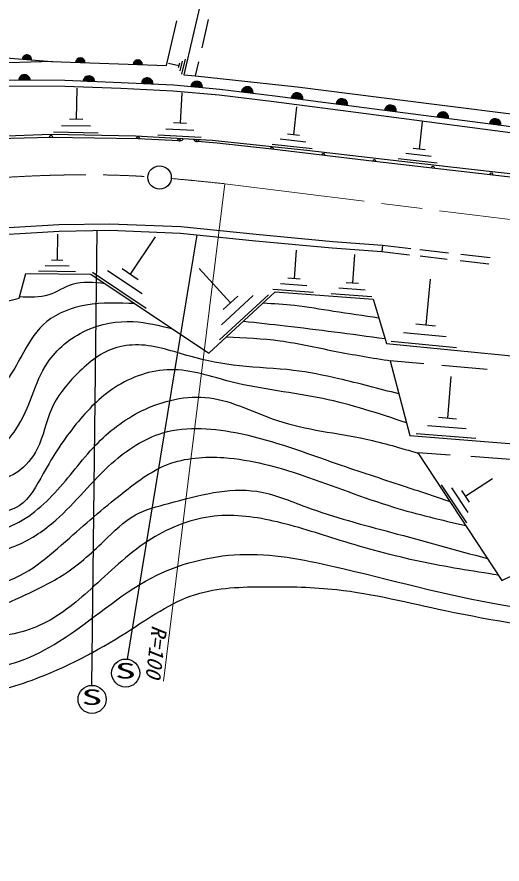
# Model space of a CAD drawing. Units: millimetres, scale not verified. Extents: x 40000 to 680000, y 20000 to 380000.
# Drawn here: x 160376 to 201868, y 247922 to 320338 of the extents above; entities that cross this region are included whole.
import ezdxf
from ezdxf.enums import TextEntityAlignment as Align

# ---------------------------------------------------------------- set-up
doc = ezdxf.new("R2010")
doc.units = ezdxf.units.MM
doc.header["$LTSCALE"] = 1000
doc.linetypes.add('CHAIN', pattern=[18.5, 12, -1.5, 3.5, -1.5])
for name, color, linetype, lineweight in [('M-BGD', 7, 'Continuous', 25), ('M-BMK', 2, 'CHAIN', 13), ('M-BMK-SRVR', 3, 'Continuous', 25), ('M-STR-HTXT', 7, 'Continuous', 13), ('M-STR-STRC', 7, 'Continuous', 25)]:
    doc.layers.add(name, color=color, linetype=linetype, lineweight=lineweight)
doc.styles.add('ＭＳ ゴシック', font='')
doc.styles.get('ＭＳ ゴシック').set_extended_font_data('MS Gothic')

msp = doc.modelspace()

# ---------------------------------------------------------------- linework, layer by layer
at = {"layer": 'M-BGD'}
for p, q in [((180046, 338755), (174649, 315378)), ((176204, 317698), (176751, 320105)), ((173178, 316181), (174062, 320009)), ((163418, 316519), (151909, 316170)), ((159126, 316864), (163336, 316522)), ((163336, 316522), (173178, 316181)), ((174518, 316557), (174318, 315717)), ((174758, 316727), (174458, 315447)), ((175658, 315300), (175928, 316487)), ((173328, 316387), (174228, 316187)), ((174268, 316377), (174178, 315987)), ((174649, 315378), (175658, 315300)), ((175658, 315300), (184357, 314368)), ((158257, 314965), (164473, 314921)), ((158288, 314465), (164462, 314421)), ((164462, 314421), (169267, 314246)), ((164473, 314921), (169288, 314746)), ((169288, 314746), (173753, 314527)), ((173753, 314527), (177736, 314177)), ((184357, 314368), (196278, 312854)), ((165488, 314257), (165438, 311587)), ((169267, 314246), (173719, 314028)), ((173719, 314028), (177684, 313680)), ((174478, 313837), (174338, 311247)), ((177684, 313680), (182357, 313112)), ((177736, 314177), (182419, 313608)), ((182419, 313608), (190080, 312601)), ((182357, 313112), (190015, 312105)), ((196278, 312854), (206141, 311611)), ((184298, 312657), (184038, 310267)), ((190080, 312601), (203518, 310850)), ((166008, 311567), (164858, 311597)), ((190015, 312105), (203454, 310354)), ((166668, 310987), (164188, 311037)), ((175508, 310627), (173098, 310757)), ((174888, 311217), (173778, 311277)), ((195038, 311377), (194778, 309037)), ((163291, 310279), (155617, 310005)), ((163285, 310044), (155698, 309834)), ((170732, 309922), (163285, 310044)), ((170508, 310142), (163291, 310279)), ((167328, 310397), (163508, 310477)), ((177086, 309776), (170508, 310142)), ((176128, 310027), (172418, 310237)), ((184548, 310207), (183528, 310317)), ((174236, 309746), (170732, 309922)), ((177512, 309536), (175830, 309676)), ((185171, 308908), (177086, 309776)), ((182173, 309028), (177512, 309536)), ((185638, 309057), (182218, 309427)), ((185098, 309637), (182878, 309877)), ((190951, 307977), (182173, 309028)), ((197230, 307538), (185171, 308908)), ((195808, 308407), (193628, 308657)), ((195278, 308977), (194268, 309087)), ((225934, 303988), (190951, 307977)), ((196328, 307837), (192988, 308217)), ((217229, 305226), (197230, 307538)), ((158093, 302241), (163966, 302586)), ((158136, 301692), (163986, 302036)), ((163966, 302586), (168319, 302655)), ((163986, 302036), (168312, 302105)), ((168312, 302105), (174360, 301864)), ((168319, 302655), (174399, 302413)), ((174399, 302413), (180824, 301757)), ((163838, 301767), (163818, 299537)), ((172198, 301547), (170058, 298337)), ((174360, 301864), (180771, 301210)), ((180824, 301757), (187388, 301135)), ((180771, 301210), (187342, 300587)), ((187342, 300587), (191597, 300276)), ((187388, 301135), (191637, 300824)), ((191637, 300824), (191597, 300276)), ((191637, 300824), (194070, 300547)), ((184268, 300397), (184088, 297957)), ((189248, 300017), (189068, 297577)), ((191575, 300278), (193962, 300006)), ((194832, 300460), (197291, 300180)), ((194854, 299904), (197185, 299638)), ((198332, 300061), (200858, 299773)), ((164288, 299527), (163338, 299537)), ((198271, 299514), (200726, 299235)), ((160555, 296287), (161128, 298405)), ((161128, 298405), (166710, 298348)), ((165398, 298557), (162208, 298597)), ((164848, 299047), (162778, 299067)), ((171418, 295427), (166838, 298497)), ((171078, 296657), (168108, 298647)), ((170738, 297877), (169368, 298797)), ((175948, 298827), (178648, 295907)), ((166710, 298348), (176787, 291592)), ((184608, 297917), (183558, 297997)), ((195728, 297917), (195338, 294007)), ((185748, 296777), (182268, 297047)), ((185178, 297347), (182918, 297527)), ((190158, 296977), (187898, 297147)), ((189588, 297537), (188538, 297617)), ((149250, 293641), (160555, 296287)), ((176787, 291592), (182455, 296831)), ((181888, 296577), (177708, 292727)), ((180578, 296527), (177868, 294027)), ((179268, 296477), (178018, 295327)), ((182455, 296831), (190843, 296201)), ((190728, 296407), (187248, 296667)), ((190843, 296201), (191990, 292434)), ((196178, 293917), (194498, 294087)), ((197078, 292987), (193438, 293347)), ((197968, 292047), (192378, 292597)), ((191990, 292434), (212626, 290399)), ((192291, 290945), (193976, 284549)), ((195166, 290683), (192291, 290945)), ((200590, 290188), (196703, 290543)), ((197478, 289597), (197198, 286027)), ((197958, 285967), (196428, 286087)), ((198788, 285137), (195478, 285397)), ((199618, 284297), (194528, 284707)), ((193976, 284549), (212996, 283035)), ((194664, 283070), (201851, 272170)), ((197432, 282875), (194664, 283070)), ((203365, 282457), (199205, 282750)), ((198848, 277087), (196698, 280347)), ((201038, 280867), (198758, 279357)), ((198968, 277977), (197568, 280097)), ((199078, 278867), (198428, 279847)), ((201851, 272170), (218204, 280000))]:
    msp.add_line(p, q, dxfattribs=at)
for centre, radius, start, end in [((161231, 316693), 400, 355.36454, 175.36454), ((161231, 316693), 400, 355.36454, 175.36454), ((161231, 316693), 350, 355.36454, 175.36454), ((161231, 316693), 300, 355.36454, 175.36454), ((161231, 316693), 250, 355.36454, 175.36454), ((161231, 316693), 200, 355.36454, 175.36454), ((161231, 316693), 150, 355.36454, 175.36454), ((161231, 316693), 100, 355.36454, 175.36454), ((161231, 316693), 50, 355.36454, 175.36454), ((165797, 316437), 400, 358.01366, 178.01366), ((165797, 316437), 400, 358.01366, 178.01366), ((165797, 316437), 350, 358.01366, 178.01366), ((165797, 316437), 300, 358.01366, 178.01366), ((165797, 316437), 250, 358.01366, 178.01366), ((165797, 316437), 200, 358.01366, 178.01366), ((165797, 316437), 150, 358.01366, 178.01366), ((165797, 316437), 100, 358.01366, 178.01366), ((165797, 316437), 50, 358.01366, 178.01366), ((170718, 316266), 400, 358.01366, 178.01366), ((170718, 316266), 400, 358.01366, 178.01366), ((170718, 316266), 350, 358.01366, 178.01366), ((170718, 316266), 300, 358.01366, 178.01366), ((170718, 316266), 250, 358.01366, 178.01366), ((170718, 316266), 200, 358.01366, 178.01366), ((170718, 316266), 150, 358.01366, 178.01366), ((170718, 316266), 100, 358.01366, 178.01366), ((170718, 316266), 50, 358.01366, 178.01366), ((161015, 314910), 500, 358.86333, 178.86333), ((161015, 314910), 500, 358.86333, 178.86333), ((161015, 314910), 450, 358.86333, 178.86333), ((161015, 314910), 400, 358.86333, 178.86333), ((161015, 314910), 350, 358.86333, 178.86333), ((161015, 314910), 300, 358.86333, 178.86333), ((161015, 314910), 250, 358.86333, 178.86333), ((161015, 314910), 200, 358.86333, 178.86333), ((161015, 314910), 150, 358.86333, 178.86333), ((161015, 314910), 100, 358.86333, 178.86333), ((166530, 314801), 500, 358.86333, 178.86333), ((166530, 314801), 500, 358.86333, 178.86333), ((166530, 314801), 450, 358.86333, 178.86333), ((166530, 314801), 400, 358.86333, 178.86333), ((166530, 314801), 350, 358.86333, 178.86333), ((166530, 314801), 300, 358.86333, 178.86333), ((166530, 314801), 250, 358.86333, 178.86333), ((171520, 314636), 500, 357.19363, 177.19363), ((171520, 314636), 500, 357.19363, 177.19363), ((171520, 314636), 450, 357.19363, 177.19363), ((171520, 314636), 400, 357.19363, 177.19363), ((161015, 314910), 50, 358.86333, 178.86333), ((166530, 314801), 200, 358.86333, 178.86333), ((166530, 314801), 150, 358.86333, 178.86333), ((166530, 314801), 100, 358.86333, 178.86333), ((166530, 314801), 50, 358.86333, 178.86333), ((171520, 314636), 350, 357.19363, 177.19363), ((171520, 314636), 300, 357.19363, 177.19363), ((171520, 314636), 250, 357.19363, 177.19363), ((171520, 314636), 200, 357.19363, 177.19363), ((171520, 314636), 150, 357.19363, 177.19363), ((171520, 314636), 100, 357.19363, 177.19363), ((171520, 314636), 50, 357.19363, 177.19363), ((175744, 314352), 500, 354.97592, 174.97592), ((175744, 314352), 500, 354.97592, 174.97592), ((175744, 314352), 450, 354.97592, 174.97592), ((175744, 314352), 400, 354.97592, 174.97592), ((175744, 314352), 350, 354.97592, 174.97592), ((175744, 314352), 300, 354.97592, 174.97592), ((175744, 314352), 250, 354.97592, 174.97592), ((175744, 314352), 200, 354.97592, 174.97592), ((175744, 314352), 150, 354.97592, 174.97592), ((175744, 314352), 100, 354.97592, 174.97592), ((175744, 314352), 50, 354.97592, 174.97592), ((180078, 313892), 500, 353.07278, 173.07278), ((180078, 313892), 500, 353.07278, 173.07278), ((180078, 313892), 450, 353.07278, 173.07278), ((180078, 313892), 400, 353.07278, 173.07278), ((180078, 313892), 350, 353.07278, 173.07278), ((180078, 313892), 300, 353.07278, 173.07278), ((180078, 313892), 250, 353.07278, 173.07278), ((180078, 313892), 200, 353.07278, 173.07278), ((180078, 313892), 150, 353.07278, 173.07278), ((180078, 313892), 100, 353.07278, 173.07278), ((180078, 313892), 50, 353.07278, 173.07278), ((184334, 313356), 500, 352.51261, 172.51261), ((184334, 313356), 500, 352.51261, 172.51261), ((184334, 313356), 450, 352.51261, 172.51261), ((184334, 313356), 400, 352.51261, 172.51261), ((184334, 313356), 350, 352.51261, 172.51261), ((184334, 313356), 300, 352.51261, 172.51261), ((184334, 313356), 250, 352.51261, 172.51261), ((184334, 313356), 200, 352.51261, 172.51261), ((184334, 313356), 150, 352.51261, 172.51261), ((184334, 313356), 100, 352.51261, 172.51261), ((184334, 313356), 50, 352.51261, 172.51261), ((188165, 312853), 500, 352.51261, 172.51261), ((188165, 312853), 500, 352.51261, 172.51261), ((188165, 312853), 450, 352.51261, 172.51261), ((188165, 312853), 400, 352.51261, 172.51261), ((188165, 312853), 350, 352.51261, 172.51261), ((188165, 312853), 300, 352.51261, 172.51261), ((188165, 312853), 250, 352.51261, 172.51261), ((188165, 312853), 200, 352.51261, 172.51261), ((188165, 312853), 150, 352.51261, 172.51261), ((188165, 312853), 100, 352.51261, 172.51261), ((188165, 312853), 50, 352.51261, 172.51261), ((192319, 312309), 500, 352.57657, 172.57657), ((192319, 312309), 500, 352.57657, 172.57657), ((192319, 312309), 450, 352.57657, 172.57657), ((192319, 312309), 400, 352.57657, 172.57657), ((192319, 312309), 350, 352.57657, 172.57657), ((192319, 312309), 300, 352.57657, 172.57657), ((192319, 312309), 250, 352.57657, 172.57657), ((192319, 312309), 200, 352.57657, 172.57657), ((192319, 312309), 150, 352.57657, 172.57657), ((192319, 312309), 100, 352.57657, 172.57657), ((192319, 312309), 50, 352.57657, 172.57657), ((196799, 311726), 500, 352.57657, 172.57657), ((196799, 311726), 500, 352.57657, 172.57657), ((196799, 311726), 450, 352.57657, 172.57657), ((196799, 311726), 400, 352.57657, 172.57657), ((196799, 311726), 350, 352.57657, 172.57657), ((196799, 311726), 300, 352.57657, 172.57657), ((196799, 311726), 250, 352.57657, 172.57657), ((196799, 311726), 200, 352.57657, 172.57657), ((196799, 311726), 150, 352.57657, 172.57657), ((196799, 311726), 100, 352.57657, 172.57657), ((196799, 311726), 50, 352.57657, 172.57657), ((201278, 311142), 500, 352.57657, 172.57657), ((201278, 311142), 500, 352.57657, 172.57657), ((201278, 311142), 450, 352.57657, 172.57657), ((201278, 311142), 400, 352.57657, 172.57657), ((201278, 311142), 350, 352.57657, 172.57657), ((201278, 311142), 300, 352.57657, 172.57657), ((201278, 311142), 250, 352.57657, 172.57657), ((201278, 311142), 200, 352.57657, 172.57657), ((201278, 311142), 150, 352.57657, 172.57657), ((201278, 311142), 100, 352.57657, 172.57657), ((201278, 311142), 50, 352.57657, 172.57657), ((163285, 310044), 150, 359.05639, 181.58747), ((170732, 309922), 150, 357.13759, 179.05639), ((174236, 309746), 150, 357.13759, 177.13759), ((174261, 310246), 500, 267.13759, 312.13759), ((175872, 310175), 500, 220.23636, 265.23636), ((175830, 309676), 150, 355.23636, 175.23636), ((182173, 309028), 150, 353.17076, 173.77804), ((186562, 308502), 150, 353.17076, 173.17076), ((190951, 307977), 150, 353.49574, 173.17076), ((195949, 307407), 150, 353.49574, 173.49574), ((200946, 306837), 150, 353.49574, 173.49574)]:
    msp.add_arc(centre, radius, start, end, dxfattribs=at)
for points, knots in [([(167925, 297533), (166954, 297638), (165983, 297744), (165099, 297465), (164417, 297250), (163787, 296805), (163103, 296584), (162312, 296328), (161450, 296369), (160588, 296409)], [0, 0, 0, 0, 1, 1, 1, 2, 2, 2, 3, 3, 3, 3]), ([(170468, 295828), (169072, 295889), (167675, 295950), (166274, 295703), (165061, 295489), (163845, 295045), (162926, 294293), (162088, 293608), (161498, 292667), (160930, 291651), (160141, 290240), (159397, 288685), (158052, 288068), (157140, 287650), (155952, 287664), (154939, 287951), (152357, 288681), (150907, 291186), (149457, 293690)], [0, 0, 0, 0, 1, 1, 1, 2, 2, 2, 3, 3, 3, 4, 4, 4, 5, 5, 5, 6, 6, 6, 6]), ([(181437, 295890), (182334, 295839), (183230, 295787), (184121, 295690), (185238, 295568), (186347, 295375), (187458, 295197), (188745, 294992), (190034, 294807), (191323, 294623)], [0, 0, 0, 0, 1, 1, 1, 2, 2, 2, 3, 3, 3, 3]), ([(148154, 293061), (149480, 290589), (150806, 288116), (152942, 285543), (154149, 284089), (155614, 282604), (157112, 282724), (158287, 282818), (159482, 283899), (160283, 285073), (161564, 286948), (161840, 289057), (162985, 290770), (163765, 291936), (164947, 292917), (166274, 293530), (167548, 294118), (168955, 294366), (170326, 294293), (171459, 294234), (172567, 293956), (173675, 293678)], [0, 0, 0, 0, 1, 1, 1, 2, 2, 2, 3, 3, 3, 4, 4, 4, 5, 5, 5, 6, 6, 6, 7, 7, 7, 7]), ([(179745, 294326), (180940, 294201), (182134, 294076), (183327, 293939), (184724, 293778), (186119, 293600), (187513, 293419), (188964, 293231), (190414, 293038), (191865, 292845)], [0, 0, 0, 0, 1, 1, 1, 2, 2, 2, 3, 3, 3, 3]), ([(178295, 292986), (179833, 292923), (181371, 292859), (182889, 292653), (184441, 292443), (185973, 292083), (187513, 291778), (189132, 291457), (190760, 291197), (192388, 290936)], [0, 0, 0, 0, 1, 1, 1, 2, 2, 2, 3, 3, 3, 3]), ([(193039, 288108), (191330, 288559), (189622, 289010), (187898, 289408), (186620, 289703), (185333, 289969), (184033, 290125), (182495, 290309), (180938, 290340), (179399, 290509), (177975, 290665), (176567, 290940), (175175, 291328), (173717, 291735), (172278, 292268), (170772, 292301), (170065, 292317), (169343, 292222), (168676, 291997), (167413, 291571), (166348, 290676), (165393, 289693), (164549, 288824), (163791, 287886), (163320, 286813), (162840, 285723), (162656, 284494), (162110, 283415), (161721, 282645), (161147, 281951), (160440, 281456), (159533, 280822), (158406, 280515), (157272, 280535), (156014, 280557), (154748, 280982), (153816, 281744), (152665, 282686), (152024, 284144), (151282, 285488), (150458, 286981), (149509, 288334), (148632, 289751), (148081, 290640), (147559, 291555), (147037, 292470)], [0, 0, 0, 0, 1, 1, 1, 2, 2, 2, 3, 3, 3, 4, 4, 4, 5, 5, 5, 6, 6, 6, 7, 7, 7, 8, 8, 8, 9, 9, 9, 10, 10, 10, 11, 11, 11, 12, 12, 12, 13, 13, 13, 14, 14, 14, 15, 15, 15, 15]), ([(193688, 285644), (191321, 286427), (188954, 287209), (186536, 287716), (183976, 288252), (181358, 288480), (178783, 289125), (177022, 289567), (175280, 290204), (173498, 290182), (171845, 290162), (170158, 289576), (168741, 288655), (167456, 287820), (166394, 286710), (165452, 285543), (164394, 284232), (163488, 282850), (162633, 281314), (162053, 280274), (161498, 279163), (160577, 278554), (159489, 277833), (157892, 277813), (156525, 278201), (154821, 278685), (153474, 279802), (152355, 281079), (150782, 282873), (149660, 284983), (148420, 287011), (147463, 288576), (146436, 290092), (145409, 291608)], [0, 0, 0, 0, 1, 1, 1, 2, 2, 2, 3, 3, 3, 4, 4, 4, 5, 5, 5, 6, 6, 6, 7, 7, 7, 8, 8, 8, 9, 9, 9, 10, 10, 10, 11, 11, 11, 11]), ([(146353, 286815), (147442, 285221), (148530, 283628), (149477, 281843), (150349, 280199), (151102, 278392), (152531, 277379), (153356, 276795), (154407, 276474), (155468, 276322), (156789, 276132), (158127, 276203), (159344, 276616), (160992, 277175), (162418, 278361), (163631, 279670), (164860, 280995), (165871, 282447), (167096, 283722), (168225, 284896), (169535, 285920), (171031, 286658), (172835, 287549), (174908, 288022), (176845, 287774), (178851, 287518), (180712, 286487), (182660, 285836), (185119, 285014), (187715, 284796), (190236, 284251), (191736, 283926), (193209, 283484), (194682, 283043)], [0, 0, 0, 0, 1, 1, 1, 2, 2, 2, 3, 3, 3, 4, 4, 4, 5, 5, 5, 6, 6, 6, 7, 7, 7, 8, 8, 8, 9, 9, 9, 10, 10, 10, 11, 11, 11, 11]), ([(143029, 286114), (143507, 285196), (143985, 284278), (144485, 283370), (145173, 282121), (145905, 280889), (146717, 279728), (147913, 278018), (149284, 276461), (150769, 274913), (151917, 273716), (153134, 272524), (154645, 271976), (155996, 271487), (157583, 271513), (158991, 271917), (161272, 272573), (163086, 274222), (164864, 275793), (166455, 277199), (168016, 278544), (169680, 279846), (170797, 280719), (171959, 281573), (173263, 282078), (174761, 282658), (176445, 282777), (178079, 282665), (180411, 282505), (182642, 281876), (184833, 281138), (187430, 280263), (189971, 279234), (192585, 278436), (194614, 277817), (196687, 277337), (198761, 276857)], [0, 0, 0, 0, 1, 1, 1, 2, 2, 2, 3, 3, 3, 4, 4, 4, 5, 5, 5, 6, 6, 6, 7, 7, 7, 8, 8, 8, 9, 9, 9, 10, 10, 10, 11, 11, 11, 12, 12, 12, 12]), ([(144743, 286475), (145869, 284546), (146995, 282616), (148185, 280668), (149238, 278945), (150341, 277207), (151944, 276028), (153156, 275137), (154654, 274566), (156172, 274443), (157637, 274324), (159120, 274621), (160460, 275206), (161648, 275725), (162723, 276471), (163690, 277320), (165405, 278828), (166777, 280659), (168506, 282195), (169781, 283328), (171250, 284300), (172852, 284779), (174953, 285408), (177282, 285187), (179488, 284720), (182372, 284111), (185045, 283082), (187769, 282136), (189635, 281488), (191525, 280879), (193407, 280257), (194740, 279817), (196069, 279370), (197398, 278923)], [0, 0, 0, 0, 1, 1, 1, 2, 2, 2, 3, 3, 3, 4, 4, 4, 5, 5, 5, 6, 6, 6, 7, 7, 7, 8, 8, 8, 9, 9, 9, 10, 10, 10, 11, 11, 11, 11]), ([(142391, 283302), (143140, 282539), (143890, 281776), (144543, 280938), (145571, 279619), (146360, 278114), (147307, 276733), (148058, 275640), (148908, 274625), (149727, 273565), (150488, 272579), (151223, 271554), (152203, 270801), (153049, 270152), (154077, 269705), (155141, 269534), (155945, 269404), (156770, 269431), (157560, 269591), (158642, 269810), (159658, 270277), (160670, 270743), (161897, 271308), (163120, 271871), (164241, 272586), (165532, 273410), (166688, 274436), (167812, 275524), (168668, 276351), (169505, 277215), (170520, 277770), (171381, 278242), (172370, 278491), (173342, 278749), (174632, 279092), (175892, 279449), (177201, 279671), (178418, 279877), (179678, 279965), (180887, 279786), (182332, 279572), (183704, 278975), (185092, 278461), (187497, 277571), (189952, 276930), (192407, 276273), (195146, 275539), (197884, 274785), (200623, 274031)], [0, 0, 0, 0, 1, 1, 1, 2, 2, 2, 3, 3, 3, 4, 4, 4, 5, 5, 5, 6, 6, 6, 7, 7, 7, 8, 8, 8, 9, 9, 9, 10, 10, 10, 11, 11, 11, 12, 12, 12, 13, 13, 13, 14, 14, 14, 15, 15, 15, 16, 16, 16, 16]), ([(201553, 272621), (199316, 272968), (197079, 273315), (194865, 273782), (192559, 274270), (190278, 274888), (188029, 275584), (186131, 276171), (184255, 276813), (182301, 277247), (180526, 277640), (178686, 277862), (176897, 277616), (175012, 277357), (173184, 276580), (171585, 275538), (169792, 274370), (168288, 272870), (166689, 271427), (165355, 270223), (163956, 269060), (162347, 268332), (161544, 267969), (160689, 267714), (159806, 267547), (157730, 267152), (155497, 267239), (153571, 268009), (151357, 268893), (149550, 270679), (148028, 272581), (146692, 274252), (145576, 276013), (144286, 277662), (143473, 278702), (142591, 279698), (141709, 280693)], [0, 0, 0, 0, 1, 1, 1, 2, 2, 2, 3, 3, 3, 4, 4, 4, 5, 5, 5, 6, 6, 6, 7, 7, 7, 8, 8, 8, 9, 9, 9, 10, 10, 10, 11, 11, 11, 12, 12, 12, 12]), ([(98783, 249830), (101419, 252039), (104056, 254248), (106826, 256276), (109636, 258334), (112584, 260206), (115510, 262096), (118083, 263758), (120640, 265433), (123327, 266935), (125333, 268057), (127412, 269083), (129226, 270452), (131258, 271986), (132956, 273953), (135233, 275260), (136622, 276058), (138227, 276611), (139760, 276508), (141976, 276358), (144042, 274835), (145626, 273090), (146863, 271725), (147806, 270224), (149090, 269071), (150098, 268166), (151315, 267474), (152554, 266761), (154033, 265911), (155543, 265030), (157127, 264821), (159410, 264521), (161846, 265619), (163963, 266946), (166813, 268733), (169086, 270935), (171908, 272397), (174189, 273578), (176830, 274275), (179437, 274383), (182150, 274495), (184827, 273971), (187474, 273367), (192289, 272268), (197005, 270906), (201840, 270087), (204545, 269629), (207287, 269342), (210015, 269025), (213677, 268600), (217314, 268122), (220962, 267408), (223670, 266878), (226384, 266218), (228815, 265006), (231018, 263908), (232988, 262355), (234958, 260803)], [0, 0, 0, 0, 1, 1, 1, 2, 2, 2, 3, 3, 3, 4, 4, 4, 5, 5, 5, 6, 6, 6, 7, 7, 7, 8, 8, 8, 9, 9, 9, 10, 10, 10, 11, 11, 11, 12, 12, 12, 13, 13, 13, 14, 14, 14, 15, 15, 15, 16, 16, 16, 17, 17, 17, 18, 18, 18, 19, 19, 19, 19]), ([(100337, 247922), (102359, 249584), (104381, 251246), (106567, 252664), (108972, 254223), (111576, 255488), (113974, 257059), (116604, 258782), (118985, 260874), (121626, 262595), (124531, 264487), (127749, 265929), (130661, 267723), (132708, 268983), (134603, 270417), (136929, 271467), (138614, 272228), (140524, 272787), (142139, 272363), (143906, 271899), (145319, 270258), (146860, 269025), (148311, 267865), (149873, 267066), (151337, 265932), (152801, 264798), (154167, 263329), (155814, 262839), (157606, 262305), (159731, 262928), (161675, 263653), (164643, 264759), (167191, 266104), (169734, 267723), (171643, 268938), (173549, 270307), (175676, 270979), (177553, 271571), (179601, 271621), (181619, 271630), (183681, 271640), (185711, 271608), (187724, 271386), (190837, 271043), (193911, 270245), (197003, 269595), (201147, 268724), (205325, 268118), (209458, 267316), (213763, 266480), (218018, 265432), (222319, 264385), (224938, 263748), (227574, 263112), (229971, 261943), (231004, 261439), (231994, 260837), (232983, 260234)], [0, 0, 0, 0, 1, 1, 1, 2, 2, 2, 3, 3, 3, 4, 4, 4, 5, 5, 5, 6, 6, 6, 7, 7, 7, 8, 8, 8, 9, 9, 9, 10, 10, 10, 11, 11, 11, 12, 12, 12, 13, 13, 13, 14, 14, 14, 15, 15, 15, 16, 16, 16, 17, 17, 17, 18, 18, 18, 19, 19, 19, 19])]:
    msp.add_open_spline(points, degree=3, knots=knots, dxfattribs=at)
at = {"layer": 'M-BMK'}
msp.add_line((178166, 306076), (251981, 296822), dxfattribs=at)
for points, knots in [([(103667, 285214), (107366, 287898), (111066, 290582), (114957, 292973), (117920, 294794), (120994, 296444), (124164, 297872), (127333, 299299), (130599, 300504), (133902, 301590), (137206, 302677), (140548, 303645), (143935, 304423), (146741, 305067), (149579, 305581), (152434, 305957), (155371, 306345), (158327, 306588), (161287, 306725), (163410, 306823), (165536, 306865), (167661, 306834), (168016, 306829), (168370, 306821), (168724, 306811), (169078, 306802), (169432, 306789), (169786, 306775), (170140, 306762), (170494, 306747), (170848, 306725), (170943, 306719), (171038, 306712), (171133, 306707), (171228, 306702), (171324, 306699), (171418, 306690), (171473, 306684), (171527, 306677), (171581, 306670)], [0, 0, 0, 0, 1, 1, 1, 2, 2, 2, 3, 3, 3, 4, 4, 4, 5, 5, 5, 6, 6, 6, 7, 7, 7, 8, 8, 8, 9, 9, 9, 10, 10, 10, 11, 11, 11, 12, 12, 12, 13, 13, 13, 13]), ([(173579, 306523), (174042, 306483), (174505, 306443), (174969, 306399), (175502, 306350), (176035, 306296), (176568, 306241), (177100, 306186), (177633, 306131), (178166, 306076)], [0, 0, 0, 0, 1, 1, 1, 2, 2, 2, 3, 3, 3, 3])]:
    msp.add_open_spline(points, degree=3, knots=knots, dxfattribs=at)
at = {"layer": 'M-BMK-SRVR'}
msp.add_circle((172578, 306615), 1000, dxfattribs=at)
at = {"layer": 'M-STR-HTXT'}
msp.add_line((178166, 306076), (172918, 263554), dxfattribs=at)
at = {"layer": 'M-STR-STRC'}
for p, q in [((166788, 263198), (167235, 302088)), ((169826, 265441), (175803, 301717))]:
    msp.add_line(p, q, dxfattribs=at)
for centre in [(169675, 264250), (166802, 261998)]:
    msp.add_circle(centre, 1200, dxfattribs=at)

# ---------------------------------------------------------------- texts
at = {"layer": 'M-STR-HTXT', "style": 'ＭＳ ゴシック', "oblique": 15}
msp.add_text('R=100', height=1320, rotation=262.972, dxfattribs=at).set_placement((171538, 268421), align=Align.BOTTOM_LEFT)
at = {"layer": 'M-STR-STRC', "style": 'ＭＳ ゴシック', "width": 2}
for p in [(168756, 263388), (165884, 261135)]:
    msp.add_text('S', height=1320, dxfattribs=at).set_placement(p, align=Align.BOTTOM_LEFT)

doc.saveas('drawing.dxf')
